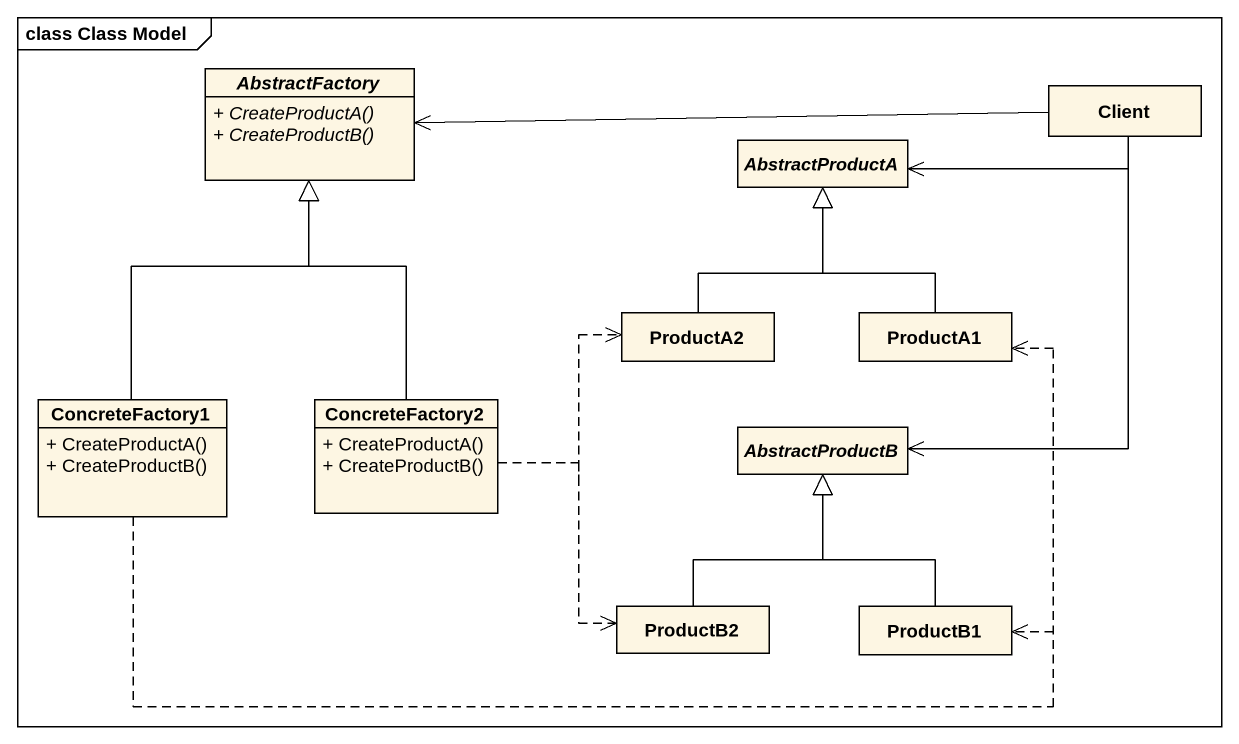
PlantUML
@startuml
mainframe class Class Model
hide circle
hide empty members
skinparam classAttributeIconSize 0
abstract class AbstractFactory {
  {abstract} + CreateProductA()
  {abstract} + CreateProductB()
}
class Client
abstract class AbstractProductA
class ProductA2
class ProductA1
class ConcreteFactory1 {
  + CreateProductA()
  + CreateProductB()
}
class ConcreteFactory2 {
  + CreateProductA()
  + CreateProductB()
}
abstract class AbstractProductB
class ProductB2
class ProductB1
Client -left-> AbstractFactory
Client -left-> AbstractProductA
Client --> AbstractProductB
ProductA2 -up-|> AbstractProductA
ProductA2 -up-|> AbstractProductA
ProductA2 -up-|> AbstractProductA
ProductA2 -up-|> AbstractProductA
ProductA1 -up-|> AbstractProductA
ProductA1 -up-|> AbstractProductA
ProductA1 -up-|> AbstractProductA
ProductA1 -up-|> AbstractProductA
ConcreteFactory1 -up-|> AbstractFactory
ConcreteFactory1 -up-|> AbstractFactory
ConcreteFactory1 -up-|> AbstractFactory
ConcreteFactory1 -up-|> AbstractFactory
ConcreteFactory1 .right.> ProductA1
ConcreteFactory1 .right.> ProductB1
ConcreteFactory2 -up-|> AbstractFactory
ConcreteFactory2 -up-|> AbstractFactory
ConcreteFactory2 -up-|> AbstractFactory
ConcreteFactory2 -up-|> AbstractFactory
ConcreteFactory2 .right.> ProductA2
ConcreteFactory2 ..> ProductB2
ProductB2 -up-|> AbstractProductB
ProductB2 -up-|> AbstractProductB
ProductB2 -up-|> AbstractProductB
ProductB2 -up-|> AbstractProductB
ProductB1 -up-|> AbstractProductB
ProductB1 -up-|> AbstractProductB
ProductB1 -up-|> AbstractProductB
ProductB1 -up-|> AbstractProductB
@enduml
